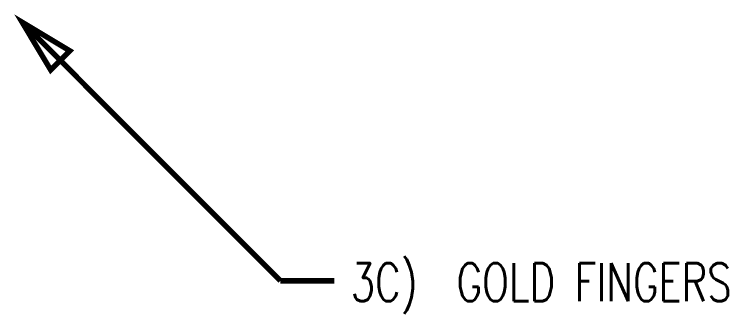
# Model space of a CAD drawing. Extents: x -4539 to 5978, y -4736 to 3041.
# Drawn here: x 1895 to 3207, y -591 to -38 of the extents above; entities that cross this region are included whole.
import ezdxf

# ---------------------------------------------------------------- set-up
doc = ezdxf.new("R2010")
doc.units = 0
doc.linetypes.add('TRMIDX_16384', pattern=[2, 1, 1])
doc.layers.get('0').update_dxf_attribs({"color": 254, "linetype": 'CONTINUOUS'})
for name, color, linetype in [('DIMENSION1_24', 254, 'CONTINUOUS'), ('DIMENSION3_24', 254, 'CONTINUOUS'), ('DIMENSION5_24', 254, 'CONTINUOUS'), ('TEXT_24', 2, 'CONTINUOUS')]:
    doc.layers.add(name, color=color, linetype=linetype)
doc.styles.add('W10', font='simplex', dxfattribs={"width": 0.75})

# ---------------------------------------------------------------- blocks, each defined once
blk = doc.blocks.new('D_8bacada_28')
at = {"layer": 'DIMENSION1_24', "linetype": 'TRMIDX_16384', "const_width": 10}
blk.add_lwpolyline([(0, 0), (477.6, -477.6)], dxfattribs=at)
at = {"layer": 'DIMENSION3_24', "linetype": 'TRMIDX_16384', "const_width": 10}
blk.add_lwpolyline([(0, 0), (88.4, -53), (53, -88.4)], close=True, dxfattribs=at)
at = {"layer": 'DIMENSION5_24', "linetype": 'TRMIDX_16384', "const_width": 10}
blk.add_lwpolyline([(477.6, -477.6), (577.6, -477.6)], dxfattribs=at)
at = {"layer": 'TEXT_24', "style": 'W10', "width": 0.75}
blk.add_text('3C)  GOLD FINGERS: 30u GOLD OVER 150-200u Nickel', height=70, dxfattribs=at).set_placement((607.6, -515.1))

msp = doc.modelspace()

# ---------------------------------------------------------------- block references
msp.add_blockref('D_8bacada_28', (1909.8, -52.6))

doc.saveas('drawing.dxf')
